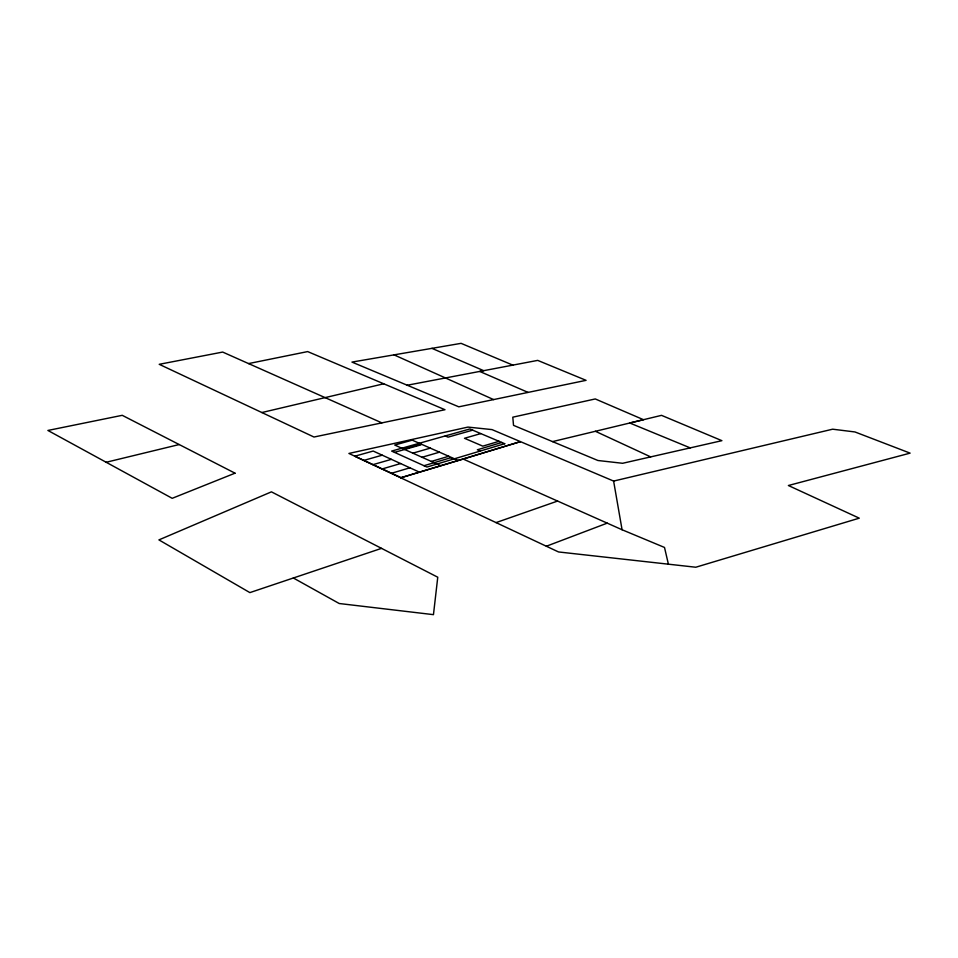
<?xml version="1.0" encoding="UTF-8"?>
<svg xmlns="http://www.w3.org/2000/svg" width="958" height="958" viewBox="0 0 958 958"><rect width="100%" height="100%" fill="white"/><g stroke="black" fill="none" stroke-linecap="round" stroke-linejoin="round"><path stroke-width="1.44" d="M546.347 546.24L558.526 551.952L695.795 567.232L859.266 518.17L788.386 485.514L910.1 453.134L854.967 431.962L832.634 429.196L613.611 481.072L492.017 429.603L467.947 427.088L348.916 453.445L546.347 546.24L607.216 523.14M496.064 522.601L557.604 501.058M381.535 548.359L249.882 592.607L158.92 539.893L271.425 491.849L437.758 577.219L433.459 614.653L339.216 603.516L293.34 577.985M463.229 459.074L520.41 441.638L400.731 477.791L463.229 459.074L622.077 529.75L664.505 547.449L668.397 564.178M424.023 465.708L450.296 457.864L453.218 459.157M501.824 442.476L477.359 449.781L480.269 451.038M391.571 473.252L409.904 467.803M431.339 461.433L448.751 456.259M499.058 441.315L482.808 446.141L464.486 438.285L480.784 433.591M382.23 468.929L400.588 463.552M422.047 457.277L439.483 452.176M372.997 464.642L391.367 459.349M412.862 453.158L430.31 448.128M363.848 460.403L382.242 455.182M403.749 449.074L421.221 444.117M394.492 452.368L420.873 444.871L418.047 443.626M472.665 430.154L448.069 437.147L445.254 435.938M106.17 462.271L179.194 444.548M552.538 441.602L643.513 419.7L595.265 398.947L512.793 417.185L513.524 425.364L597.924 460.499L622.616 463.289L721.889 440.668L661.523 415.353L629.777 423.005L690.227 447.889M261.857 412.539L383.727 383.787M248.577 363.585L307.662 351.586L444.991 409.725L313.973 437.028L159.22 364.315L222.675 352.065L381.871 422.873M407.234 385.236L537.701 360.388L586.068 380.338L458.81 406.827L351.957 362.088L461.085 343.347L512.829 365.13L511.835 365.321M431.938 348.353L483.694 370.674L479.707 371.441L528.097 392.409M458.092 460.391L412.227 440.153L394.732 445.039L440.716 465.636M394.049 354.867L493.621 399.582M419.305 472.09L373.189 451.05L354.783 456.2L400.995 477.623M595.397 431.292L650.686 456.894M613.611 481.072L622.077 529.75M235.009 473.18L172.201 498.316L47.9 430.453L122.241 415.317L235.009 473.18M504.722 443.71L426.957 467.037L391.654 451.086L469.863 428.968L504.722 443.71"/></g></svg>
